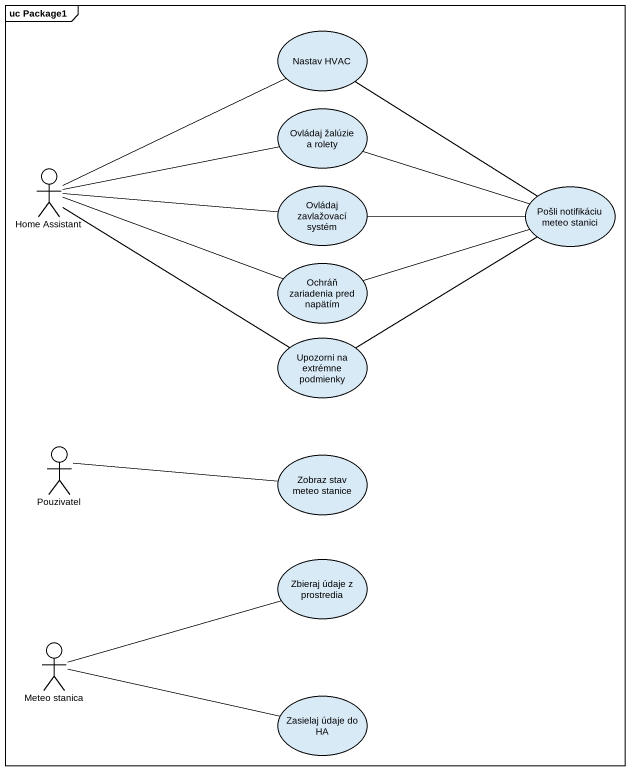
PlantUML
@startuml
mainframe uc Package1
usecase "Nastav HVAC" as Nastav_HVAC
usecase "Ovládaj žalúzie a rolety" as Ovládaj_žalúzie_a_rolety
actor "Home Assistant" as Home_Assistant
usecase "Ovládaj zavlažovací systém" as Ovládaj_zavlažovací_systém
usecase "Pošli notifikáciu meteo stanici" as Pošli_notifikáciu_meteo
usecase "Ochráň zariadenia pred napätím" as Ochráň_zariadenia_pred
usecase "Upozorni na extrémne podmienky" as Upozorni_na_extrémne
actor Pouzivatel
usecase "Zobraz stav meteo stanice" as Zobraz_stav_meteo_stanice
usecase "Zbieraj údaje z prostredia" as Zbieraj_údaje_z_prostredia
actor "Meteo stanica" as Meteo_stanica
usecase "Zasielaj údaje do HA" as Zasielaj_údaje_do_HA
Nastav_HVAC -- Pošli_notifikáciu_meteo
Ovládaj_žalúzie_a_rolety -right- Pošli_notifikáciu_meteo
Home_Assistant -right- Nastav_HVAC
Home_Assistant -right- Ovládaj_žalúzie_a_rolety
Home_Assistant -right- Ovládaj_zavlažovací_systém
Home_Assistant -right- Ochráň_zariadenia_pred
Home_Assistant -right- Upozorni_na_extrémne
Ovládaj_zavlažovací_systém -right- Pošli_notifikáciu_meteo
Ochráň_zariadenia_pred -right- Pošli_notifikáciu_meteo
Upozorni_na_extrémne -up- Pošli_notifikáciu_meteo
Pouzivatel -right- Zobraz_stav_meteo_stanice
Meteo_stanica -right- Zbieraj_údaje_z_prostredia
Meteo_stanica -right- Zasielaj_údaje_do_HA
@enduml
